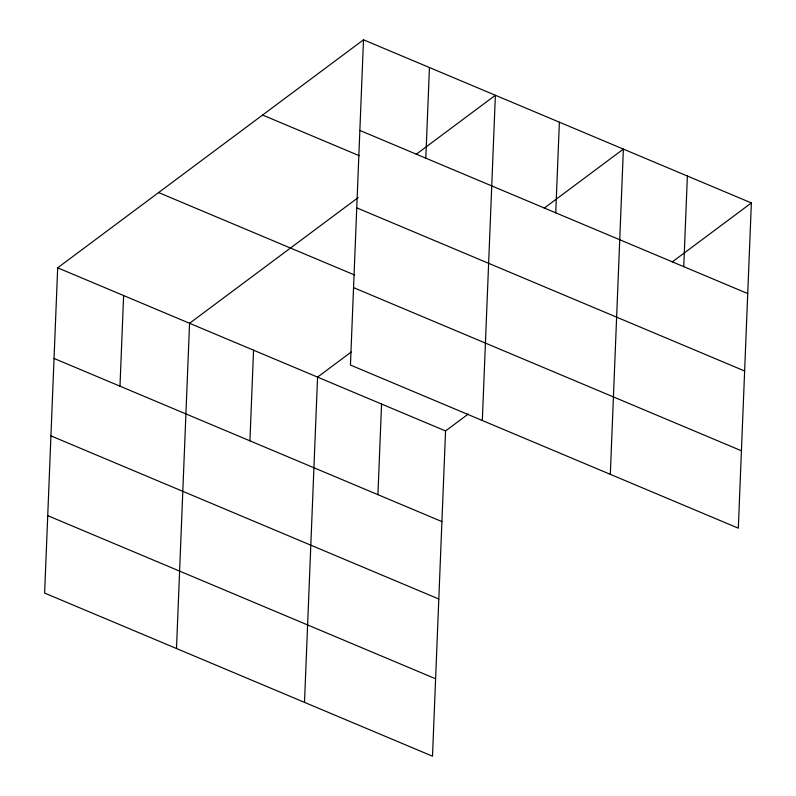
<?xml version="1.0" encoding="UTF-8"?>
<svg xmlns="http://www.w3.org/2000/svg" width="796" height="796" viewBox="0 0 796 796"><rect width="100%" height="100%" fill="white"/><g stroke="black" fill="none" stroke-linecap="round" stroke-linejoin="round"><path stroke-width="1.19" d="M363.503 39.8L350.439 365.046L738.32 528.186L751.374 202.94L363.503 39.8L57.68 267.814L44.626 593.06L432.497 756.2L445.561 430.954L468.317 413.99M119.987 386.179L123.619 295.545M176.493 648.531L189.557 323.285L358.17 197.577M249.924 440.835L253.556 350.2M304.5 702.361L317.564 377.115L351.195 352.031M377.921 494.674L381.563 404.04M425.8 158.165L429.442 67.531M482.316 420.517L495.381 95.261L416.228 154.285M555.737 212.821L559.379 122.186M610.313 474.346L623.377 149.101L544.225 208.114M683.744 266.65L687.376 176.016M672.222 261.954L751.374 202.94M359.862 130.435L747.742 293.575M262.58 115.042L359.215 155.688M356.757 207.856L744.628 370.996M158.603 192.572L354.479 274.958M353.553 287.625L741.424 450.765M57.68 267.814L445.561 430.954M54.048 358.449L441.919 521.589M50.934 435.87L438.805 599.01M47.73 515.639L435.601 678.779"/></g></svg>
